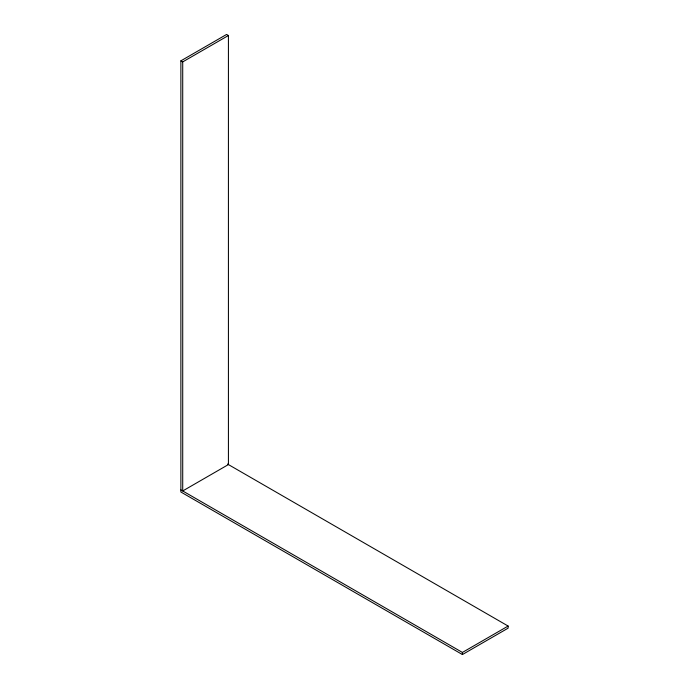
<?xml version="1.0" encoding="UTF-8"?>
<svg xmlns="http://www.w3.org/2000/svg" width="689" height="689" viewBox="0 0 689 689"><rect width="100%" height="100%" fill="white"/><g stroke="black" fill="none" stroke-linecap="round" stroke-linejoin="round"><path stroke-width="1.03" d="M227.516 464.05L508.12 626.051L508.12 628.161L462.414 654.55L180.88 492.006L180.88 60.839L226.586 34.45L228.421 35.509L228.421 464.567L182.714 490.956L182.714 61.898L228.421 35.509M180.88 489.896L462.414 652.44L508.12 626.051M180.88 60.839L182.714 61.898M462.414 652.44L462.414 654.55"/></g></svg>
